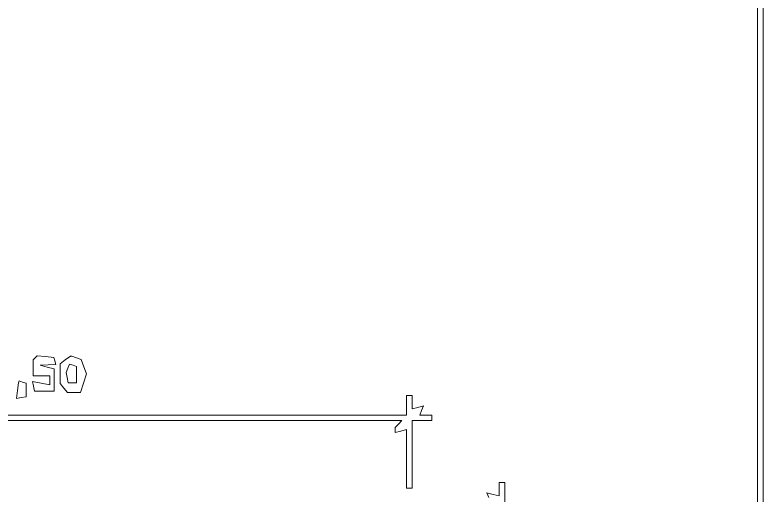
# Paper-space layout 'AN-19-DGE-074' of a CAD drawing. Header units: metres, sheet in millimetres. Extents: x 12 to 193, y 4 to 291.
# Drawn here: x 159.46 to 193.02, y 191.23 to 212.76 of the extents above; entities that cross this region are included whole.
import ezdxf

# ---------------------------------------------------------------- set-up
doc = ezdxf.new("R2010")
doc.units = ezdxf.units.M
doc.layers.add('DGE_CONTORNOS', color=7, linetype='Continuous', lineweight=0)
doc.layers.add('DGE_DATOS', color=7, linetype='Continuous', lineweight=0)

# ---------------------------------------------------------------- blocks, each defined once
blk = doc.blocks.new('LP_REF_DGE_MT_074')
at = {"layer": 'DGE_CONTORNOS'}
for points in [[(29.957, 147.368), (29.988, 25.36), (111.504, 25.329), (193.02, 25.297), (193.02, 147.336), (193.02, 269.375), (111.473, 269.375), (29.925, 269.375)], [(192.768, 181.026), (192.768, 92.929), (186.723, 92.929), (180.678, 92.929), (180.678, 90.977), (180.678, 89.024), (112.039, 89.024), (43.401, 89.024), (43.401, 179.074), (43.401, 269.123), (118.085, 269.123), (192.768, 269.123)], [(160.365, 197.384), (160.275, 197.294), (160.275, 196.937), (160.275, 196.58), (160.653, 196.58), (161.031, 196.58), (161.031, 196.375), (161.031, 196.171), (160.644, 196.248), (160.257, 196.325), (160.299, 196.106), (160.341, 195.887), (160.781, 195.887), (161.22, 195.887), (161.22, 196.385), (161.22, 196.883), (160.905, 196.971), (160.59, 197.059), (160.947, 197.071), (161.304, 197.084), (161.252, 197.241), (161.2, 197.399), (160.828, 197.436), (160.455, 197.474)], [(161.722, 197.287), (161.484, 197.113), (161.484, 196.669), (161.484, 196.226), (161.651, 196.025), (161.817, 195.824), (162.107, 195.824), (162.397, 195.824), (162.536, 196.247), (162.676, 196.67), (162.555, 196.985), (162.435, 197.301), (162.227, 197.381), (162.018, 197.462), (161.989, 197.462), (161.96, 197.462)], [(162.227, 196.632), (162.227, 196.265), (162.04, 196.265), (161.853, 196.265), (161.809, 196.493), (161.765, 196.721), (161.839, 196.913), (161.912, 197.105), (162.07, 197.052), (162.227, 197)], [(159.631, 196.307), (159.617, 196.265), (159.575, 195.911), (159.533, 195.557), (159.747, 195.598), (159.96, 195.639), (159.96, 195.941), (159.96, 196.244), (159.803, 196.297), (159.645, 196.349)]]:
    blk.add_lwpolyline(points, close=True, dxfattribs=at)
for points in [[(144.658, 194.565), (160.741, 194.565), (176.824, 194.565), (176.673, 194.414), (176.522, 194.263), (176.522, 194.147), (176.522, 194.032), (176.773, 194.098), (177.025, 194.163), (177.025, 192.853), (177.025, 191.542), (177.151, 191.542), (177.277, 191.542), (177.277, 193.054), (177.277, 194.565), (177.718, 194.565), (178.159, 194.565), (178.159, 194.691), (178.159, 194.817), (177.893, 194.817), (177.628, 194.817), (177.706, 195.021), (177.785, 195.225), (177.531, 195.159), (177.277, 195.092), (177.277, 195.395), (177.277, 195.698), (177.151, 195.698), (177.025, 195.698), (177.025, 195.258), (177.025, 194.817), (161.035, 194.817), (145.044, 194.817)], [(181.433, 190.913), (181.433, 191.353), (181.433, 191.794), (181.307, 191.794), (181.181, 191.794), (181.181, 191.491), (181.181, 191.188), (180.908, 191.259), (180.635, 191.331), (180.715, 191.122)]]:
    blk.add_lwpolyline(points, dxfattribs=at)

psp = doc.layouts.new('AN-19-DGE-074')

# ---------------------------------------------------------------- block references
at = {"layer": 'DGE_DATOS'}
psp.add_blockref('LP_REF_DGE_MT_074', (0, 0), dxfattribs=at)

doc.saveas('drawing.dxf')
